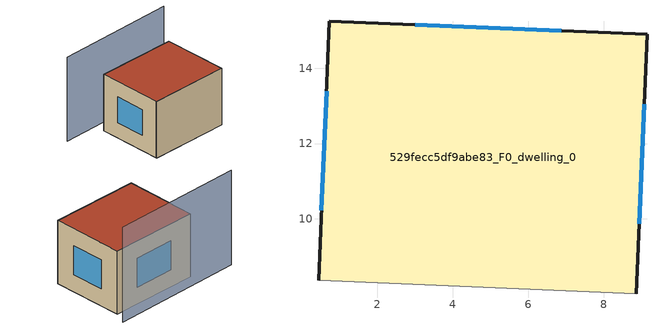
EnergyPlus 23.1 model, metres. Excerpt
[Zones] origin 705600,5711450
529fecc5df9abe83_F0_dwelling_0
 floor ground (EU_floor_Construction): 8.86,8.01 9.15,14.9 0.73,15.25 0.44,8.37 z0
 wall outside (EU_wall_Construction): 0.44,8.37 0.73,15.25 9.15,14.9 8.86,8.01 z0:6
 wall adiabatic (EU_wall_Construction): 8.86,8.01 0.44,8.37 z0:6
 window (EU_Window_Construction): 3,15.15 6.88,14.99 / 9.07,13.04 8.94,9.87 / 0.51,10.23 0.65,13.39 z1.62:4.38
 roof outside (EU_roof_Construction): 9.15,14.9 8.86,8.01 0.44,8.37 0.73,15.25 z6
shading: 0.44,8.38 8.86,8.01 z0:6; 9.73,16.07 -2.95,16.39 z0:9
[Building]
EU S2 Campaign: North Axis=0; Terrain=City; Solar Distribution=FullExterior
[Site:Location]
London: Latitude=51.5; Longitude=-0.5; Time Zone=0; Elevation=25
[SizingPeriod:WeatherFileDays]
AnnualSizingPeriod: Begin Month=1; Begin Day of Month=1; End Month=12; End Day of Month=31; Day of Week for Start Day=Monday; Use Weather File Daylight Saving Period=No; Use Weather File Rain and Snow Indicators=No
[MATERIAL]
EU_InternalMass_Material: Roughness=MediumRough; Thickness=0.1; Conductivity=1; Density=1800; Specific Heat=900; Thermal Absorptance=0.9; Solar Absorptance=0.7; Visible Absorptance=0.7
[MATERIAL:NOMASS] Roughness=MediumRough; Thermal Absorptance=0.9; Solar Absorptance=0.7; Visible Absorptance=0.7
Name | Thermal Resistance
EU_wall_NoMass | 0.555556
EU_roof_NoMass | 0.510204
EU_floor_NoMass | 1.68919
[WINDOWMATERIAL:SIMPLEGLAZINGSYSTEM]
EU_Window_SimpleGlazing: UFactor=3.96; Solar Heat Gain Coefficient=0.85; Visible Transmittance=0.85
[CONSTRUCTION]
EU_wall_Construction: EU_wall_NoMass
EU_roof_Construction: EU_roof_NoMass
EU_floor_Construction: EU_floor_NoMass
EU_InternalMass_Construction: EU_InternalMass_Material
EU_Window_Construction: EU_Window_SimpleGlazing
[ZONE]
529fecc5df9abe83_F0_dwelling_0: Type=1; Multiplier=1; Ceiling Height=autocalculate; Volume=348.249; Floor Area=autocalculate; Part of Total Floor Area=Yes
[INTERNALMASS]
529fecc5df9abe83_F0_dwelling_0_EU_InternalMass: Construction=EU_InternalMass_Construction; Zone or ZoneList=529fecc5df9abe83_F0_dwelling_0; Surface Area=58.0414
[OTHEREQUIPMENT]
EU_Step8_InternalGain_529fecc5df9abe83_F0_dwelling_0_f000: Fuel Type=Electricity; Zone or ZoneList or Space or SpaceList=529fecc5df9abe83_F0_dwelling_0; Schedule=EU_Step8_GainSchedule_529fecc5df9abe83_F0_dwelling_0_f000; Design Level Calculation Method=Watts/Area; Power per Zone Floor Area=1; Fraction Latent=0; Fraction Radiant=0; Fraction Lost=0; Carbon Dioxide Generation Rate=0; EndUse Subcategory=EU_Step8_InternalGains
[ZONEVENTILATION:DESIGNFLOWRATE]
EU_ConstantAir_529fecc5df9abe83_F0_dwelling_0: Zone or ZoneList or Space or SpaceList=529fecc5df9abe83_F0_dwelling_0; Schedule=EU_AlwaysOn; Design Flow Rate Calculation Method=AirChanges/Hour; Air Changes per Hour=0.48; Ventilation Type=Natural; Fan Pressure Rise=0; Fan Total Efficiency=1; Constant Term Coefficient=1; Temperature Term Coefficient=0; Velocity Term Coefficient=0; Velocity Squared Term Coefficient=0; Minimum Indoor Temperature=-100; Maximum Indoor Temperature=100; Delta Temperature=-100; Minimum Outdoor Temperature=-100; Maximum Outdoor Temperature=100; Maximum Wind Speed=40
[HVACTEMPLATE:THERMOSTAT]
EU_HeatOnly_529fecc5df9abe83_F0_dwelling_0: Constant Heating Setpoint=20; Constant Cooling Setpoint=50
[HVACTEMPLATE:ZONE:IDEALLOADSAIRSYSTEM]
529fecc5df9abe83_F0_dwelling_0: Template Thermostat=EU_HeatOnly_529fecc5df9abe83_F0_dwelling_0; System Availability Schedule=EU_AlwaysOn; Maximum Heating Supply Air Temperature=50; Minimum Cooling Supply Air Temperature=13; Maximum Heating Supply Air Humidity Ratio=0.0156; Minimum Cooling Supply Air Humidity Ratio=0.0077; Heating Limit=NoLimit; Cooling Limit=NoLimit; Heating Availability Schedule=EU_AlwaysOn; Cooling Availability Schedule=EU_CoolingOff; Dehumidification Control Type=ConstantSensibleHeatRatio; Cooling Sensible Heat Ratio=0.7; Dehumidification Setpoint=60; Humidification Control Type=None; Humidification Setpoint=30; Outdoor Air Method=None; Outdoor Air Flow Rate per Person=0.00944; Outdoor Air Flow Rate per Zone Floor Area=0; Outdoor Air Flow Rate per Zone=0; Demand Controlled Ventilation Type=None; Outdoor Air Economizer Type=NoEconomizer; Heat Recovery Type=None; Sensible Heat Recovery Effectiveness=0.7; Latent Heat Recovery Effectiveness=0.65
[SIZING:ZONE]
529fecc5df9abe83_F0_dwelling_0: Zone Cooling Design Supply Air Temperature Input Method=SupplyAirTemperature; Zone Cooling Design Supply Air Temperature=13; Zone Heating Design Supply Air Temperature Input Method=SupplyAirTemperature; Zone Heating Design Supply Air Temperature=50; Zone Cooling Design Supply Air Humidity Ratio=0.008; Zone Heating Design Supply Air Humidity Ratio=0.008; Cooling Design Air Flow Method=DesignDay; Cooling Design Air Flow Rate=0; Cooling Minimum Air Flow per Zone Floor Area=0.000762; Cooling Minimum Air Flow=0; Cooling Minimum Air Flow Fraction=0.2; Heating Design Air Flow Method=DesignDay; Heating Design Air Flow Rate=0; Heating Maximum Air Flow per Zone Floor Area=0.002032; Heating Maximum Air Flow=0.141576; Heating Maximum Air Flow Fraction=0.3; Account for Dedicated Outdoor Air System=No; Dedicated Outdoor Air System Control Strategy=NeutralSupplyAir; Dedicated Outdoor Air Low Setpoint Temperature for Design=autosize; Dedicated Outdoor Air High Setpoint Temperature for Design=autosize; Zone Load Sizing Method=Sensible Load Only No Latent Load; Zone Latent Cooling Design Supply Air Humidity Ratio Input Method=HumidityRatioDifference; Zone Cooling Design Supply Air Humidity Ratio Difference=0.005; Zone Latent Heating Design Supply Air Humidity Ratio Input Method=HumidityRatioDifference; Zone Humidification Design Supply Air Humidity Ratio Difference=0.005
[SCHEDULE:CONSTANT]
Name | Hourly Value
EU_AlwaysOn | 1
EU_CoolingOff | 0
[SCHEDULE:FILE]
EU_Step8_GainSchedule_529fecc5df9abe83_F0_dwelling_0_f000: File=../../schedules/529fecc5df9abe83/529fecc5df9abe83_F0_dwelling_0_f000_gain.csv; Column Number=1; Rows to Skip at Top=0; Number of Hours of Data=8760; Column Separator=Comma; Interpolate to Timestep=No; Minutes per Item=60; Adjust Schedule for Daylight Savings=Yes
